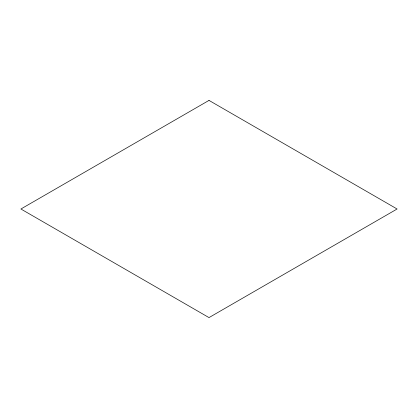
<?xml version="1.0" encoding="UTF-8"?>
<svg xmlns="http://www.w3.org/2000/svg" width="418" height="418" viewBox="0 0 418 418"><rect width="100%" height="100%" fill="white"/><g stroke="black" fill="none" stroke-linecap="round" stroke-linejoin="round"><path stroke-width="0.63" d="M209 100.404L20.9 209L209 317.596L397.1 209L209 100.404"/></g></svg>
